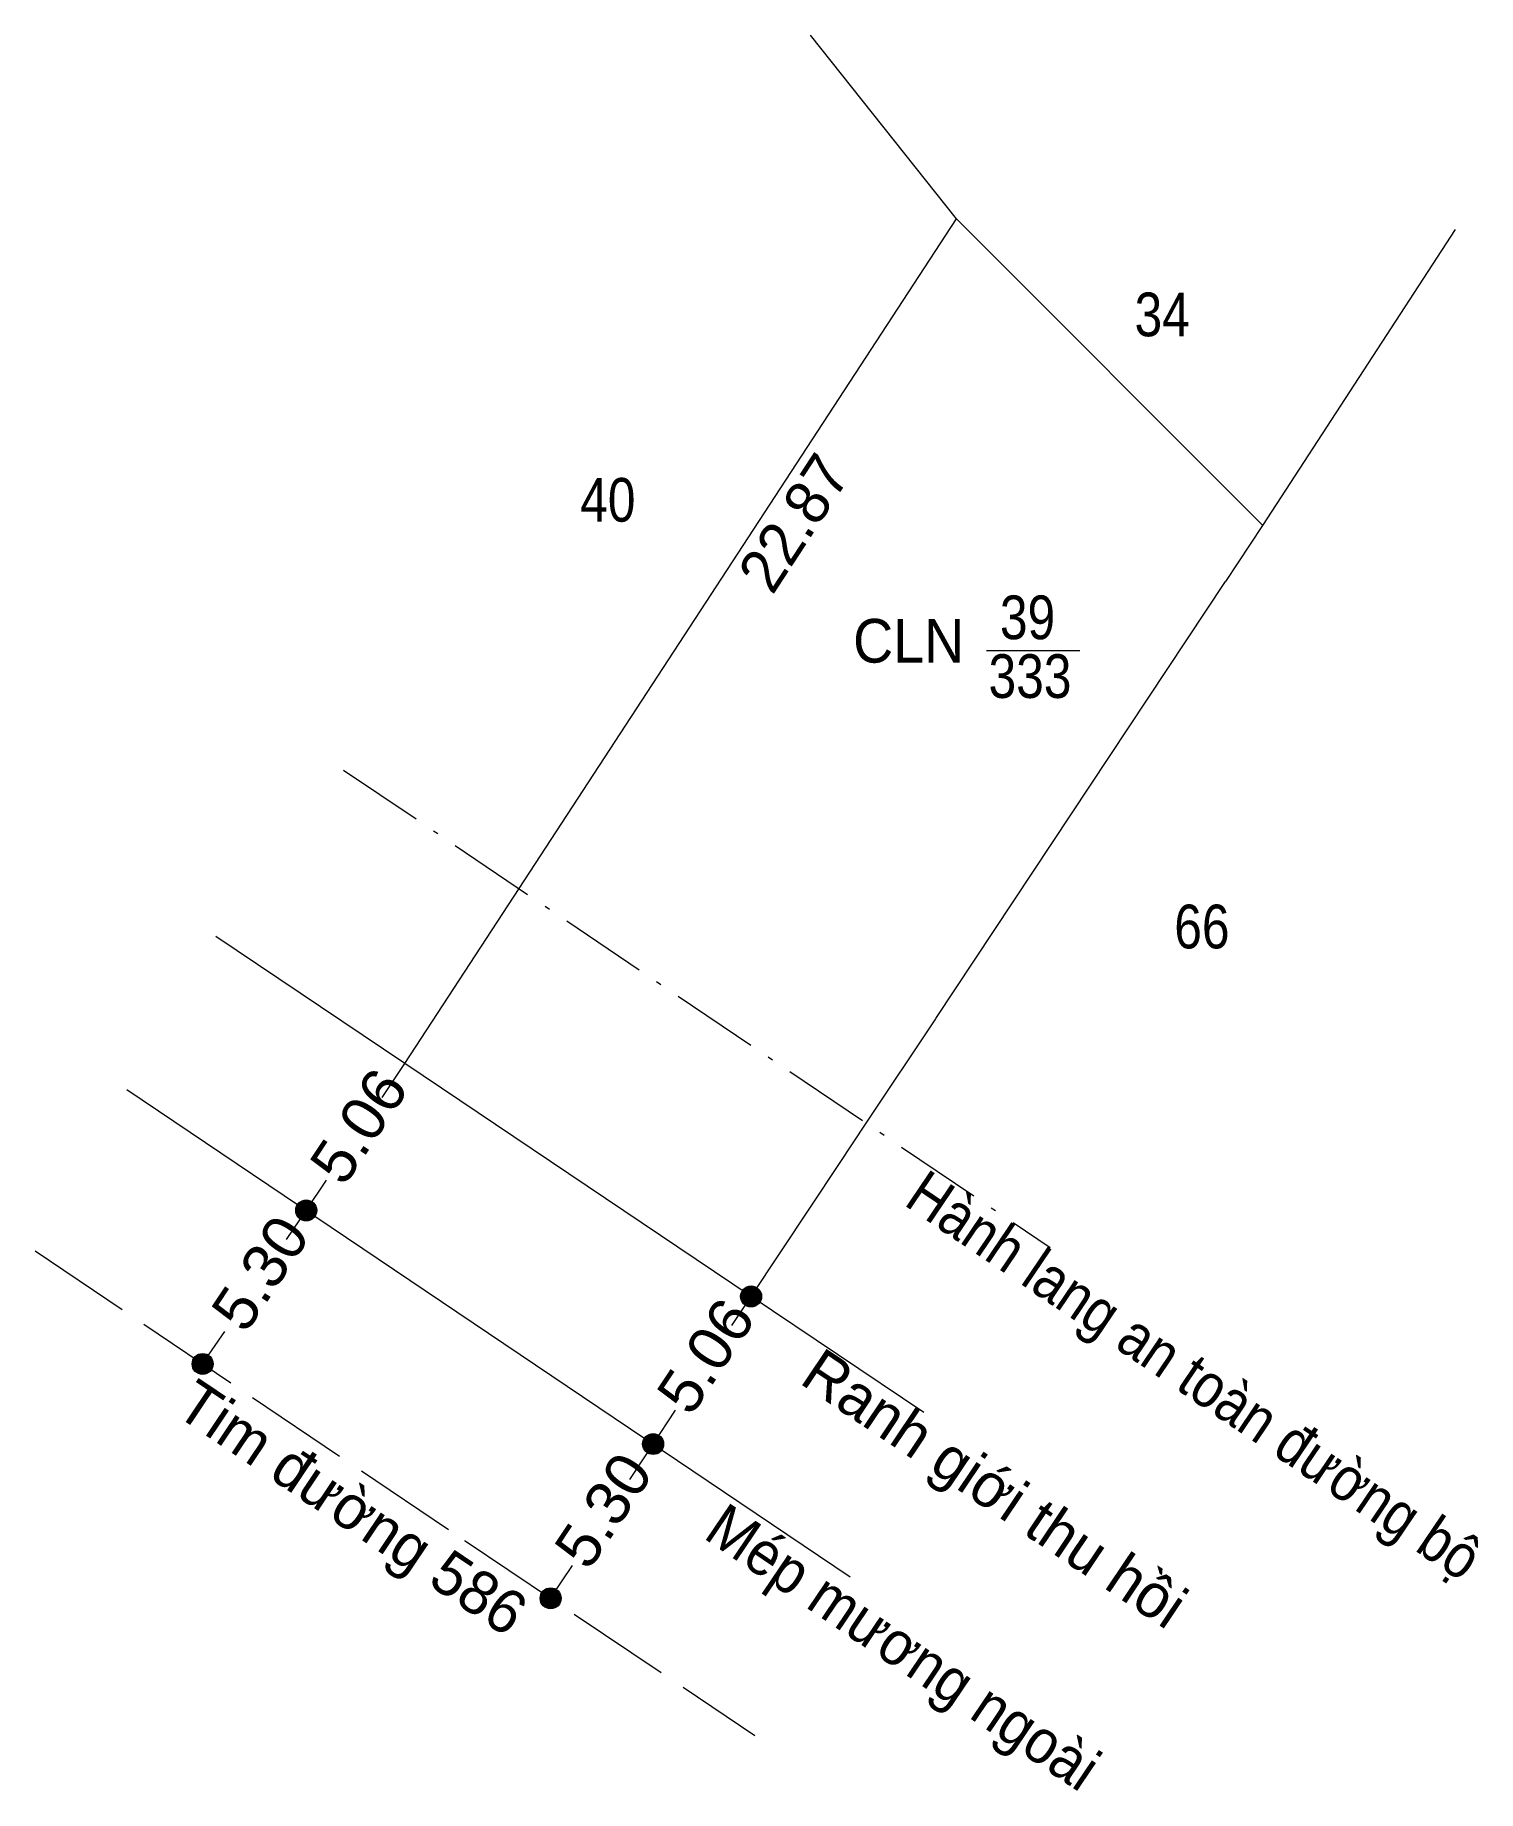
# Model space of a CAD drawing. Header units: metres. Extents: x 543314 to 543714, y 1834882 to 1835034.
# Drawn here: x 543672.8 to 543714, y 1834898.5 to 1834948.7 of the extents above.
import ezdxf
from ezdxf.enums import TextEntityAlignment as Align

# ---------------------------------------------------------------- set-up
doc = ezdxf.new("R2010")
doc.units = ezdxf.units.M
doc.header["$LTSCALE"] = 0.5
doc.linetypes.add('DOT_DASHED', pattern=[7.7, 5, -1.2, 0.3, -1.2])
doc.linetypes.add('LONG_DASHED', pattern=[7.5, 6, -1.5])
for name, color, linetype, lineweight in [('1', 7, 'Continuous', 13), ('10', 7, 'Continuous', 13), ('4', 7, 'Continuous', 13), ('63', 7, 'Continuous', 13)]:
    doc.layers.add(name, color=color, linetype=linetype, lineweight=lineweight)

msp = doc.modelspace()

# ---------------------------------------------------------------- hatches: boundary and pattern name
at = {"layer": '63'}
for points in [[(543680.8, 1834915.08, 1), (543680.2, 1834915.08, 1)], [(543693.52, 1834912.62, 1), (543692.92, 1834912.62, 1)], [(543677.84, 1834910.69, 1), (543677.24, 1834910.69, 1)], [(543690.72, 1834908.4, 1), (543690.12, 1834908.4, 1)], [(543687.79, 1834903.99, 1), (543687.19, 1834903.99, 1)]]:
    msp.add_hatch(color=256, dxfattribs=at).paths.add_polyline_path(points)

# ---------------------------------------------------------------- linework, layer by layer
at = {"layer": '1'}
for p, q in [((543699.09, 1834943.43), (543694.92, 1834948.68)), ((543699.09, 1834943.43), (543707.85, 1834934.66)), ((543683.32, 1834919.28), (543686.59, 1834924.28)), ((543683.32, 1834919.28), (543677.92, 1834922.91))]:
    msp.add_line(p, q, dxfattribs=at)
msp.add_lwpolyline([(543698.16, 1834909.3), (543693.22, 1834912.62), (543683.32, 1834919.28)], dxfattribs=at)
at = {"layer": '10'}
for q in [(543694.92, 1834948.68), (543707.85, 1834934.66)]:
    msp.add_line((543699.09, 1834943.43), q, dxfattribs=at)
msp.add_lwpolyline([(543683.32, 1834919.28), (543686.59, 1834924.28), (543699.09, 1834943.43)], dxfattribs=at)
at = {"layer": '4'}
for p, q in [((543707.85, 1834934.66), (543713.36, 1834943.12)), ((543706.79, 1834933.06), (543707.85, 1834934.66)), ((543698.5, 1834920.57), (543706.78, 1834933.06)), ((543696.51, 1834917.57), (543698.5, 1834920.56)), ((543675.37, 1834918.54), (543696.05, 1834904.6))]:
    msp.add_line(p, q, dxfattribs=at)
at = {"layer": '4', "linetype": 'DOT_DASHED'}
msp.add_line((543681.57, 1834927.67), (543701.77, 1834914.02), dxfattribs=at)
at = {"layer": '4', "linetype": 'LONG_DASHED'}
msp.add_line((543685.05, 1834905.63), (543693.33, 1834900.07), dxfattribs=at)
at = {"layer": '4'}
msp.add_lwpolyline([(543693.22, 1834912.62), (543695.75, 1834916.42), (543696.51, 1834917.57)], dxfattribs=at)
at = {"layer": '4', "linetype": 'LONG_DASHED'}
msp.add_lwpolyline([(543672.75, 1834913.92), (543685.03, 1834905.64), (543685.05, 1834905.63)], dxfattribs=at)
at = {"layer": '63'}
for p, q in [((543699.95, 1834931.09), (543702.62, 1834931.09)), ((543682.67, 1834918.31), (543683.32, 1834919.28)), ((543680.5, 1834915.08), (543681.08, 1834915.94)), ((543679.94, 1834914.25), (543680.5, 1834915.08)), ((543692.67, 1834911.79), (543693.22, 1834912.62)), ((543677.54, 1834910.69), (543678.17, 1834911.62)), ((543690.42, 1834908.4), (543691.06, 1834909.37)), ((543689.75, 1834907.39), (543690.42, 1834908.4)), ((543687.49, 1834903.99), (543688.11, 1834904.93))]:
    msp.add_line(p, q, dxfattribs=at)
for centre in [(543680.5, 1834915.08), (543693.22, 1834912.62), (543677.54, 1834910.69), (543690.42, 1834908.4), (543687.49, 1834903.99)]:
    msp.add_circle(centre, 0.3, dxfattribs=at)

# ---------------------------------------------------------------- texts
at = {"layer": '1', "width": 0.85}
msp.add_text('333', height=1.25, dxfattribs=at).set_placement((543701.195, 1834929.73), align=Align.CENTER)
at = {"layer": '4'}
for s, width, p in [('34', 0.85, (543704.975, 1834940.07)), ('40', 0.85, (543689.125, 1834934.77)), ('39', 0.85, (543701.125, 1834931.41)), ('CLN', 0.95, (543697.725, 1834930.74)), ('66', 0.85, (543706.11, 1834922.57))]:
    msp.add_text(s, height=1.25, dxfattribs=dict(at, width=width)).set_placement(p, align=Align.CENTER)
for s, rotation, width, p in [('5.06', 56.402, 1.05, (543682.5226, 1834917.1492)), ('Hành lang an toàn đường bộ', 325.938, 0.9, (543705.55, 1834909.8482)), ('5.30', 56.375, 1.05, (543679.7068, 1834912.9439)), ('5.06', 56.402, 1.05, (543692.4426, 1834910.5792)), ('5.30', 56.375, 1.05, (543689.5168, 1834906.1639)), ('Mép mương ngoài', 325.948, 0.95, (543697.225, 1834902.0782))]:
    msp.add_text(s, height=1.25, rotation=rotation, dxfattribs=dict(at, width=width)).set_placement(p, align=Align.CENTER)
for s, rotation, p in [('Ranh giới thu hồi', 326.08, (543699.8412, 1834906.613)), ('Tim đường 586', 326.134, (543681.4717, 1834906.0655))]:
    msp.add_text(s, height=1.25, rotation=rotation, dxfattribs=at).set_placement(p, align=Align.CENTER)
at = {"layer": '63'}
msp.add_text('22.87', height=1.25, rotation=56.866, dxfattribs=at).set_placement((543694.9733, 1834934.3934), align=Align.CENTER)

doc.saveas('drawing.dxf')
